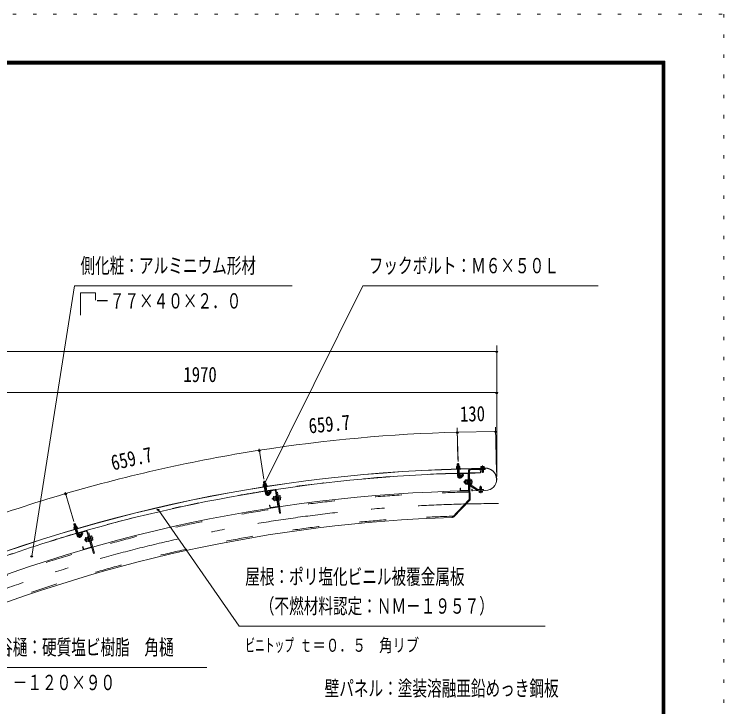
# Model space of a CAD drawing. Units: millimetres, scale not verified. Extents: x -34086 to 34091, y -14700 to 14700.
# Drawn here: x 25647 to 34091, y 6454 to 14700 of the extents above; entities that cross this region are included whole.
import ezdxf
from ezdxf.enums import TextEntityAlignment as Align

# ---------------------------------------------------------------- set-up
doc = ezdxf.new("R2010")
doc.units = ezdxf.units.MM
doc.header["$LTSCALE"] = 80
for name, pattern in [('USER2', [10, 4, -6]), ('USER3', [24, 12, -5, 2, -5]), ('USER4', [3, 0.5, -2.5])]:
    doc.linetypes.add(name, pattern=pattern)
for name, color, linetype, lineweight in [('0-6_2-02BOLD', 7, 'Continuous', 18), ('0-7_2-12HIDDEN', 3, 'USER2', 18), ('0-8_2-22CENTER', 3, 'USER3', 18), ('0-9_2-42THIN', 4, 'Continuous', 18), ('0-A_2-52DIM', 3, 'Continuous', 18), ('0-C_F-F1PAPER', 5, 'Continuous', 18), ('0-D_F-E_J_ADD', 5, 'USER4', 18)]:
    doc.layers.add(name, color=color, linetype=linetype, lineweight=lineweight)
doc.styles.add('ＭＳ ゴシック', font='')
doc.styles.get('ＭＳ ゴシック').set_extended_font_data('MS Gothic')

msp = doc.modelspace()

# ---------------------------------------------------------------- linework, layer by layer
at = {"layer": '0-6_2-02BOLD'}
for p, q in [((30952.3, 9296.89), (30908.56, 9295.71)), ((30908.56, 9295.71), (30908.7, 9290.46)), ((30952.43, 9291.64), (30908.7, 9290.46)), ((30910.37, 9290.51), (30910.52, 9284.91)), ((30919.9, 9311.76), (30920.32, 9296.03)), ((30940.46, 9314.07), (30939.69, 9342.59)), ((30940.1, 9312.3), (30940.53, 9296.57)), ((30947.1, 9314.25), (30950.21, 9312.57)), ((30950.21, 9312.57), (30950.63, 9296.84)), ((30950.77, 9291.59), (30950.92, 9285.99)), ((30952.3, 9296.89), (30952.43, 9291.64)), ((31088.11, 9292.87), (31251.52, 9296.14)), ((31088.11, 9292.87), (31088.14, 9291.12)), ((31251.56, 9294.39), (31088.14, 9291.12)), ((31193.17, 9290.58), (31193.81, 9238.08)), ((31199.1, 9300.69), (31242.84, 9301.56)), ((31199.1, 9300.69), (31199.2, 9295.09)), ((31203.54, 9314.78), (31200.52, 9312.96)), ((31200.52, 9312.96), (31200.76, 9300.73)), ((31210.73, 9287.97), (31210.61, 9293.57)), ((31210.62, 9313.16), (31210.86, 9300.93)), ((31230.82, 9313.56), (31231.07, 9301.33)), ((31231.72, 9288.39), (31231.61, 9293.99)), ((31242.84, 9301.56), (31242.95, 9295.97)), ((30950.92, 9285.99), (30910.52, 9284.91)), ((30922.43, 9202.87), (30920.27, 9283.42)), ((30941.95, 9258.19), (30920.96, 9257.62)), ((30943.42, 9203.43), (30941.26, 9283.98)), ((30949.48, 9222.53), (30949.96, 9198.74)), ((31043.04, 9235.61), (30960.46, 9233.95)), ((31043.15, 9230.01), (30960.57, 9228.36)), ((30970.75, 9184.35), (30994.82, 9209.75)), ((31048.86, 9224.52), (31052.61, 9036.96)), ((31053.62, 9266.62), (31060.54, 8920.89)), ((31064.81, 9266.85), (31071.83, 8916.48)), ((31071.68, 9273.99), (31249.44, 9277.54)), ((31211.45, 9251.93), (31210.95, 9276.77)), ((31211.45, 9251.93), (31232.44, 9252.35)), ((31211.45, 9251.93), (31215.02, 9248.5)), ((31229.01, 9248.78), (31215.02, 9248.5)), ((31229.01, 9248.78), (31232.44, 9252.35)), ((31232.44, 9252.35), (31231.94, 9277.2)), ((28613.91, 9129.73), (28616.82, 9133.73)), ((28613.91, 9129.73), (28634.65, 9132.99)), ((28618.33, 9101.56), (28613.91, 9129.73)), ((28616.82, 9133.73), (28630.65, 9135.9)), ((28630.65, 9135.9), (28634.65, 9132.99)), ((28639.07, 9104.81), (28634.65, 9132.99)), ((31008.12, 9143.89), (31002.98, 9138.54)), ((31003.32, 9121.04), (31002.98, 9138.54)), ((31008.12, 9143.89), (31015.12, 9144.03)), ((31008.12, 9143.89), (31008.68, 9115.9)), ((31014.95, 9152.08), (31017.31, 9156.34)), ((31017.31, 9156.34), (31037.61, 9156.75)), ((31017.57, 9143.21), (31037.88, 9143.62)), ((31045.14, 9130.63), (31038, 9137.49)), ((31038.14, 9130.49), (31045.28, 9123.63)), ((31044.54, 9160.38), (31050.15, 9160.48)), ((31044.54, 9160.38), (31045.74, 9100.88)), ((31054.94, 9200.84), (31066.13, 9201.07)), ((31072.54, 9160.94), (31066.94, 9160.82)), ((31072.54, 9160.94), (31073.73, 9101.44)), ((31089.41, 9157.79), (31072.61, 9157.45)), ((31089.68, 9144.65), (31072.87, 9144.32)), ((31091.94, 9153.62), (31089.41, 9157.79)), ((28611.76, 9100.53), (28609.01, 9098.31)), ((28609.01, 9098.31), (28611.45, 9082.76)), ((28653.84, 9084.1), (28610.61, 9077.32)), ((28645.64, 9105.84), (28611.76, 9100.53)), ((28612.27, 9077.58), (28613.13, 9072.04)), ((28653.06, 9078.31), (28613.13, 9072.04)), ((28618.99, 9099.87), (28621.43, 9084.33)), ((28635.49, 8992.22), (28622.99, 9071.82)), ((28647.74, 9049.58), (28626.99, 9046.33)), ((28638.95, 9103.01), (28641.39, 9087.47)), ((28656.24, 8995.47), (28643.74, 9075.07)), ((28652.19, 9083.84), (28653.06, 9078.31)), ((28653.02, 9089.29), (28653.84, 9084.1)), ((28750.89, 9040.18), (28669.2, 9027.93)), ((30958.36, 9058.88), (30958.83, 9035.08)), ((31018.09, 9116.95), (31038.4, 9117.36)), ((31045.69, 9103.33), (31038.69, 9103.19)), ((31045.74, 9100.88), (31051.33, 9101)), ((31158.77, 9030.94), (31065.25, 9090.62)), ((31073.73, 9101.44), (31068.13, 9101.34)), ((31164.79, 9040.38), (31071.27, 9100.06)), ((31090.2, 9118.39), (31073.39, 9118.06)), ((31094.79, 9045.86), (31093.04, 9045.82)), ((31093.04, 9045.82), (31093.36, 9030.07)), ((31094.79, 9045.86), (31095.11, 9030.11)), ((31190.51, 9073.67), (31187.08, 9070.1)), ((31208.07, 9070.52), (31187.08, 9070.1)), ((31187.08, 9070.1), (31187.69, 9039.66)), ((31190.51, 9073.67), (31204.5, 9073.95)), ((31208.07, 9070.52), (31204.5, 9073.95)), ((31208.08, 9070.52), (31208.68, 9040.08)), ((28659.78, 9015.19), (28663.32, 8991.65)), ((28751.72, 9034.64), (28670.03, 9022.39)), ((28685.78, 8980.05), (28706.4, 9008.34)), ((28733.77, 8953.73), (28735.55, 8958.27)), ((28735.55, 8958.27), (28755.64, 8961.28)), ((28762.41, 8963.34), (28755.49, 8962.3)), ((28755.49, 8962.3), (28763.59, 8908.3)), ((28758.08, 9029.93), (28785.91, 8844.41)), ((28762.05, 8965.76), (28767.59, 8966.59)), ((28763.63, 9030.77), (28804.53, 8758.01)), ((28767.16, 9007.22), (28778.23, 9008.89)), ((28778.23, 9008.89), (28815.6, 8759.68)), ((28789.74, 8969.92), (28784.2, 8969.08)), ((28808.83, 8955.98), (28792.2, 8953.48)), ((28809.92, 8965.15), (28816.46, 8921.54)), ((31047.13, 9031.25), (30964.54, 9029.59)), ((31047.24, 9025.65), (30964.65, 9023.99)), ((31256.85, 9029.84), (31098.68, 9026.68)), ((31256.88, 9028.1), (31098.71, 9024.93)), ((31178.6, 9008.69), (31178.35, 9020.92)), ((31181.69, 9006.98), (31178.6, 9008.69)), ((31215.98, 9007.67), (31181.69, 9006.98)), ((31188.7, 9008.89), (31188.45, 9021.12)), ((31208.9, 9009.3), (31208.66, 9021.53)), ((31220.43, 9021.76), (31220.31, 9027.36)), ((28728.04, 8944.73), (28723.63, 8938.77)), ((28726.22, 8921.46), (28723.63, 8938.77)), ((28726.22, 8921.46), (28732.2, 8917.04)), ((28728.04, 8944.73), (28734.96, 8945.77)), ((28728.04, 8944.73), (28732.2, 8917.04)), ((28732.2, 8917.04), (28739.11, 8918.08)), ((28737.5, 8945.28), (28757.59, 8948.3)), ((28741.4, 8919.3), (28761.48, 8922.31)), ((28766.46, 8936.34), (28758.5, 8942.23)), ((28759.54, 8935.3), (28767.5, 8929.42)), ((28770.51, 8909.34), (28763.59, 8908.3)), ((28812.73, 8930), (28796.1, 8927.5)), ((28814.67, 8917.01), (28798.05, 8914.51)), ((28816.46, 8921.54), (28814.67, 8917.01)), ((30856.64, 8708.68), (31060.54, 8920.89)), ((30874.62, 8711.22), (31071.83, 8916.48)), ((28689.62, 8854.03), (28684.08, 8853.2)), ((28684.08, 8853.2), (28687.61, 8829.66)), ((28689.62, 8854.03), (28693.15, 8830.5)), ((28781.2, 8838.04), (28699.52, 8825.79)), ((28782.03, 8832.5), (28700.34, 8820.25)), ((28815.6, 8759.68), (28804.53, 8758.01)), ((30866.55, 8718.98), (30874.62, 8711.22)), ((26355.49, 8623.05), (26375.65, 8628.94)), ((26355.49, 8623.05), (26357.87, 8627.39)), ((26363.5, 8595.67), (26355.49, 8623.05)), ((26357.87, 8627.39), (26371.31, 8631.32)), ((26371.31, 8631.32), (26375.65, 8628.94)), ((26383.66, 8601.57), (26375.65, 8628.94)), ((26357.12, 8593.81), (26354.68, 8591.25)), ((26354.68, 8591.25), (26359.1, 8576.15)), ((26390.04, 8603.44), (26357.12, 8593.81)), ((26399.49, 8587.97), (26357.5, 8575.68)), ((26357.5, 8575.68), (26358.97, 8570.65)), ((26360.57, 8571.11), (26362.14, 8565.74)), ((26364.38, 8594.09), (26368.79, 8578.99)), ((26394.57, 8489.45), (26371.95, 8566.78)), ((26399.35, 8547.91), (26379.19, 8542.02)), ((26383.77, 8599.76), (26388.19, 8584.66)), ((26414.72, 8495.33), (26392.11, 8572.68)), ((26502.85, 8551.84), (26423.42, 8529.19)), ((26504.39, 8546.45), (26424.95, 8523.81)), ((26511.31, 8542.6), (26562.74, 8362.19)), ((26516.69, 8544.14), (26592.3, 8278.9)), ((26415.71, 8515.35), (26422.24, 8492.46)), ((26446.01, 8483.85), (26462.82, 8514.55)), ((26492.46, 8454.25), (26488.85, 8447.76)), ((26493.64, 8430.93), (26488.85, 8447.76)), ((26492.46, 8454.25), (26499.19, 8456.17)), ((26492.46, 8454.25), (26500.13, 8427.32)), ((26496.98, 8463.91), (26498.17, 8468.64)), ((26498.17, 8468.64), (26517.7, 8474.2)), ((26501.77, 8456), (26521.3, 8461.57)), ((26524.16, 8477.11), (26517.42, 8475.2)), ((26517.42, 8475.2), (26532.39, 8422.69)), ((26531.64, 8450.86), (26522.98, 8455.67)), ((26523.21, 8521.25), (26533.99, 8524.32)), ((26523.48, 8479.47), (26528.87, 8481.01)), ((26524.9, 8448.94), (26533.56, 8444.13)), ((26550.41, 8487.15), (26545.02, 8485.61)), ((26550.41, 8487.15), (26566.72, 8429.93)), ((26567.53, 8488.41), (26551.36, 8483.8)), ((26571.13, 8475.78), (26554.96, 8471.17)), ((26578.33, 8450.52), (26562.16, 8445.91)), ((26571.03, 8485.02), (26567.53, 8488.41)), ((26571.03, 8485.02), (26583.12, 8442.61)), ((26493.64, 8430.93), (26500.13, 8427.32)), ((26500.13, 8427.32), (26506.86, 8429.24)), ((26508.97, 8430.74), (26528.51, 8436.31)), ((26539.12, 8424.61), (26532.39, 8422.69)), ((26566.72, 8429.93), (26561.33, 8428.39)), ((26466.01, 8359.36), (26472.53, 8336.47)), ((26558.89, 8355.27), (26479.45, 8332.62)), ((26560.42, 8349.88), (26480.99, 8327.24))]:
    msp.add_line(p, q, dxfattribs=at)
for points in [[(30947.1, 9314.25), (30912.81, 9313.33), (30909.81, 9311.49), (30910.23, 9295.75)], [(30918.7, 9342.02), (30922.1, 9345.61), (30936.1, 9345.99), (30939.69, 9342.59)], [(30919.46, 9313.51), (30918.7, 9342.02), (30939.69, 9342.59)], [(31071.45, 9285.19), (31249.21, 9288.74), (31249.44, 9277.54)], [(31203.54, 9314.78), (31237.83, 9315.47), (31240.93, 9313.76), (31241.17, 9301.54)], [(30955.08, 9222.65), (30955.56, 9198.85), (30949.96, 9198.74)], [(30955.5, 9198.79), (30979.58, 9224.2), (30994.82, 9209.75)], [(31003.32, 9121.04), (31008.68, 9115.9), (31015.67, 9116.04)], [(31014.95, 9152.08), (31015.84, 9107.99), (31018.35, 9103.81), (31038.66, 9104.22)], [(31044.59, 9157.92), (31037.59, 9157.78), (31038.69, 9103.19)], [(31091.94, 9153.62), (31092.82, 9109.53), (31090.47, 9105.26), (31073.66, 9104.93)], [(28653.02, 9089.29), (28609.8, 9082.5), (28610.61, 9077.32)], [(28645.64, 9105.84), (28648.94, 9104.57), (28651.38, 9089.03)], [(30958.36, 9058.88), (30952.76, 9058.76), (30953.23, 9034.97)], [(31168.7, 9039.28), (31233.18, 9040.57), (31233.4, 9029.37)], [(28665.32, 9016.02), (28668.86, 8992.48), (28663.32, 8991.65)], [(28668.81, 8992.42), (28689.42, 9020.71), (28706.4, 9008.34)], [(28733.77, 8953.73), (28740.31, 8910.12), (28743.35, 8906.31), (28763.43, 8909.32)], [(28762.05, 8965.76), (28770.87, 8906.92), (28776.41, 8907.75)], [(28789.74, 8969.92), (28798.56, 8911.07), (28793.03, 8910.24)], [(28809.92, 8965.15), (28806.88, 8968.97), (28790.25, 8966.47)], [(31220.43, 9021.76), (31176.69, 9020.89), (31176.57, 9026.49)], [(31215.98, 9007.67), (31219.01, 9009.5), (31218.76, 9021.73)], [(26399.49, 8587.97), (26400.96, 8582.92), (26358.97, 8570.65)], [(26399.36, 8582.46), (26400.93, 8577.08), (26362.14, 8565.74)], [(26390.04, 8603.44), (26393.47, 8602.6), (26397.89, 8587.5)], [(26421.1, 8516.89), (26427.63, 8494), (26422.24, 8492.46)], [(26427.59, 8493.93), (26444.39, 8524.63), (26462.82, 8514.55)], [(26496.98, 8463.91), (26509.07, 8421.5), (26512.57, 8418.11), (26532.1, 8423.68)], [(26523.48, 8479.47), (26539.79, 8422.25), (26545.18, 8423.79)], [(26533.99, 8524.32), (26603.07, 8281.97), (26592.3, 8278.9)], [(26583.12, 8442.61), (26581.93, 8437.89), (26565.77, 8433.28)], [(26466.01, 8359.36), (26460.62, 8357.83), (26467.15, 8334.94)]]:
    msp.add_lwpolyline(points, dxfattribs=at)
for centre, radius, start, end in [((31411.55, -8626.52), 17918.42, 90.69833, 114.33472), ((31411.55, -8626.52), 17916.67, 90.69833, 114.33472), ((30915.03, 9305.28), 8.11, 52.99149, 91.53772), ((30930.76, 9284.02), 29.79, 71.70639, 111.36684), ((30945.33, 9306.09), 8.11, 91.53772, 130.06915), ((31205.69, 9306.71), 8.11, 52.61456, 91.146), ((31221.28, 9285.35), 29.79, 71.31689, 110.97733), ((31236, 9307.32), 8.11, 91.146, 129.69225), ((31254.2, 9162.12), 134.05, 271.146, 91.146), ((31254.2, 9162.12), 132.3, 271.146, 91.146), ((31411.55, -8626.52), 17865.92, 91.57138, 98.8867), ((31411.55, -8626.52), 17865.92, 90.69833, 91.50403), ((30960.68, 9222.75), 11.2, 91.146, 181.146), ((30960.68, 9222.75), 5.6, 91.146, 181.146), ((31043.26, 9224.41), 11.2, 1.146, 91.146), ((31043.26, 9224.41), 5.6, 1.146, 91.146), ((31071.82, 9266.99), 18.2, 91.146, 181.146), ((31071.82, 9266.99), 7, 91.146, 181.146), ((30950.42, 9203.61), 28, 181.51164, 316.53772), ((30950.42, 9203.61), 7, 181.48558, 316.53772), ((31025.06, 9149.93), 10.07, 181.146, 221.87283), ((31052, 9130.77), 36.61, 160.12059, 202.17142), ((31081.92, 9151.07), 10.07, 320.41917, 1.146), ((31055.78, 9130.84), 36.61, 340.12061, 22.17142), ((28614.98, 9092.82), 8.11, 60.37416, 98.92039), ((28633.32, 9073.76), 29.79, 79.08907, 118.74951), ((28644.93, 9097.52), 8.11, 98.92039, 137.45183), ((28752.55, 9029.1), 11.2, 8.52867, 98.52867), ((31025.86, 9110.54), 10.07, 140.41917, 181.146), ((31047.02, 9036.85), 5.6, 271.146, 1.146), ((31047.02, 9036.85), 11.2, 271.146, 1.146), ((31075.04, 9105.96), 18.2, 181.146, 237.45593), ((31075.04, 9105.96), 7, 181.146, 237.45593), ((31082.71, 9111.67), 10.07, 1.146, 41.87283), ((31168.56, 9046.28), 7, 237.45593, 271.146), ((31411.55, -8626.52), 17655.92, 91.146, 114.19534), ((31411.55, -8626.52), 17865.92, 98.95406, 106.26938), ((28663.15, 8996.54), 28, 188.89432, 323.92039), ((28663.15, 8996.54), 7, 188.86824, 323.92039), ((28670.86, 9016.86), 11.2, 98.52867, 188.52867), ((28670.86, 9016.86), 5.6, 98.52867, 188.52867), ((28744.07, 8952.91), 10.07, 188.52867, 229.25551), ((28752.55, 9029.1), 5.6, 8.52867, 98.52867), ((28800.31, 8961.34), 10.07, 327.80185, 8.52867), ((28776.98, 8937.92), 36.61, 347.50327, 29.55408), ((30964.43, 9035.19), 11.2, 181.146, 271.146), ((30964.43, 9035.19), 5.6, 181.146, 271.146), ((31098.61, 9030.18), 5.25, 181.146, 271.146), ((31098.61, 9030.18), 3.5, 181.146, 271.146), ((31168.56, 9046.28), 18.2, 237.45593, 271.146), ((31183.53, 9015.13), 8.11, 271.146, 309.69225), ((31198.24, 9037.11), 29.79, 251.31689, 290.97733), ((31213.83, 9015.74), 8.11, 232.61456, 271.146), ((28773.24, 8937.36), 36.61, 167.50327, 209.55408), ((28749.92, 8913.94), 10.07, 147.80185, 188.52867), ((28806.16, 8922.37), 10.07, 8.52867, 49.25551), ((28698.68, 8831.33), 11.2, 188.52867, 278.52867), ((28698.68, 8831.33), 5.6, 188.52867, 278.52867), ((28780.38, 8843.58), 5.6, 278.52867, 8.52867), ((28780.38, 8843.58), 11.2, 278.52867, 8.52867), ((31411.55, -8626.52), 17344.08, 91.83345, 112.94801), ((26361.31, 8586.59), 8.11, 67.75682, 106.30305), ((26381.94, 8570.03), 29.79, 86.47173, 126.13219), ((26390.4, 8595.09), 8.11, 106.30305, 144.8345), ((26426.48, 8518.42), 11.2, 105.91135, 195.91135), ((26505.92, 8541.07), 11.2, 15.91135, 105.91135), ((26505.92, 8541.07), 5.6, 15.91135, 105.91135), ((31411.55, -8626.52), 17865.92, 106.33673, 113.65205), ((26421.45, 8497.29), 28, 196.27699, 331.30305), ((26421.45, 8497.29), 7, 196.25092, 331.30305), ((26426.48, 8518.42), 5.6, 105.91135, 195.91135), ((26507.3, 8464.41), 10.07, 195.91135, 236.63817), ((26538.24, 8452.74), 36.61, 174.88594, 216.93675), ((26541.87, 8453.78), 36.61, 354.88594, 36.93675), ((26562, 8480), 10.07, 335.18452, 15.91135), ((26572.8, 8442.11), 10.07, 15.91135, 56.63817), ((26518.11, 8426.51), 10.07, 155.18452, 195.91135), ((26557.35, 8360.66), 5.6, 285.91135, 15.91135), ((26557.35, 8360.66), 11.2, 285.91135, 15.91135), ((26477.92, 8338.01), 11.2, 195.91135, 285.91135), ((26477.92, 8338.01), 5.6, 195.91135, 285.91135)]:
    msp.add_arc(centre, radius, start, end, dxfattribs=at)
at = {"layer": '0-7_2-12HIDDEN'}
for radius, start, end in [(17867.67, 91.57138, 98.8867), (17867.67, 90.69833, 91.50404), (17641.22, 91.146, 114.19611), (17867.67, 98.95406, 106.26938), (17358.77, 91.78378, 112.98013), (17867.67, 106.33672, 113.65205)]:
    msp.add_arc((31411.55, -8626.52), radius, start, end, dxfattribs=at)
at = {"layer": '0-8_2-22CENTER'}
for p, q in [((30928.84, 9355.43), (30932.93, 9203.14)), ((31220.48, 9325.63), (31222.22, 9238.14)), ((30994.42, 9224.6), (30963.12, 9191.57)), ((28622.24, 9144.33), (28645.86, 8993.83)), ((31102.88, 9131.78), (30992.65, 9129.57)), ((31199.05, 8996.83), (31197.3, 9084.31)), ((28704.09, 9023.01), (28677.29, 8986.24)), ((28714.54, 8928.56), (28823.57, 8944.91)), ((26361.89, 8638.6), (26404.65, 8492.38)), ((26458.65, 8528.8), (26436.8, 8488.89)), ((26481.15, 8436.47), (26587.17, 8466.69))]:
    msp.add_line(p, q, dxfattribs=at)
for centre, radius, start, end in [((30950.42, 9203.61), 17.5, 181.5377, 316.5377), ((28663.15, 8996.54), 17.5, 188.92038, 323.92038), ((31411.55, -8626.52), 17500, 90, 114.75879), ((26421.45, 8497.29), 17.5, 196.30305, 331.30305)]:
    msp.add_arc(centre, radius, start, end, dxfattribs=at)
at = {"layer": '0-9_2-42THIN'}
for p, q in [((30922.26, 9313.59), (30921.42, 9344.89)), ((30937.66, 9313.99), (30936.82, 9345.31)), ((31213.41, 9293.63), (31213.53, 9288.03)), ((31228.81, 9293.93), (31228.92, 9288.34)), ((30921.09, 9252.77), (30923.76, 9257.7)), ((30923.76, 9257.7), (30923.07, 9283.49)), ((31213.75, 9276.83), (31214.3, 9249.19)), ((31229.15, 9277.14), (31229.7, 9249.5)), ((28621.09, 9101.99), (28616.23, 9132.94)), ((28636.31, 9104.38), (28631.45, 9135.32)), ((31015.18, 9140.53), (31004.69, 9140.32)), ((31015.61, 9119.54), (31005.11, 9119.33)), ((28629.76, 9046.76), (28625.76, 9072.25)), ((28627.75, 9041.53), (28629.76, 9046.76)), ((31190.49, 9039.72), (31189.82, 9072.96)), ((31205.89, 9040.03), (31205.22, 9073.27)), ((28735.48, 8942.31), (28725.1, 8940.76)), ((28738.59, 8921.55), (28728.21, 8919.99)), ((26366.19, 8596.46), (26357.39, 8626.52)), ((26380.97, 8600.78), (26372.18, 8630.84)), ((26381.88, 8542.8), (26374.64, 8567.57)), ((26380.56, 8537.36), (26381.88, 8542.8)), ((26396.67, 8547.13), (26389.42, 8571.89)), ((26400.71, 8543.25), (26396.67, 8547.13)), ((26500.15, 8452.8), (26490.05, 8449.92)), ((26505.91, 8432.61), (26495.81, 8429.73))]:
    msp.add_line(p, q, dxfattribs=at)
for points in [[(30942.09, 9253.34), (30939.16, 9258.11), (30938.46, 9283.91)], [(28648.5, 9044.79), (28644.98, 9049.15), (28640.98, 9074.64)]]:
    msp.add_lwpolyline(points, dxfattribs=at)
at = {"layer": '0-A_2-52DIM'}
for p, q in [((26365.75, 11465.9), (25856.15, 8247.72)), ((28955.75, 11465.9), (26365.75, 11465.9)), ((29795.75, 11465.9), (28629.88, 9116.94)), ((32595.74, 11465.9), (29795.75, 11465.9)), ((31388.25, 9197.12), (31388.25, 10755.45)), ((31388.25, 10685.45), (16443.25, 10685.45)), ((31402.25, 10685.45), (31374.25, 10685.45)), ((16443.25, 10195.45), (31388.25, 10195.45)), ((31402.25, 10195.45), (31374.25, 10195.45)), ((30932.96, 9723.53), (30904.96, 9723.53)), ((30927.81, 9399.86), (30917.91, 9776.02)), ((30918.52, 9740.02), (30928.29, 9375.94)), ((30918.96, 9723.53), (31374.49, 9732.65)), ((31388.49, 9732.65), (31360.49, 9732.65)), ((31386.59, 9246.56), (31373.44, 9785.14)), ((31374.49, 9732.65), (31375.94, 9778.94)), ((28579.14, 9508.11), (28551.14, 9508.11)), ((28619.06, 9164.6), (28562.58, 9524.41)), ((28643.88, 9116.94), (28615.88, 9116.94)), ((26272.51, 8992.03), (26244.51, 8992.03)), ((26253.89, 9007.86), (26356.13, 8658.29)), ((27373.1, 8804.41), (27345.1, 8804.41)), ((28325.75, 7412.9), (27359.1, 8804.41)), ((25870.15, 8247.72), (25842.15, 8247.72)), ((28325.75, 7412.9), (31965.75, 7412.9)), ((25385.75, 6922.9), (27940.76, 6922.9))]:
    msp.add_line(p, q, dxfattribs=at)
msp.add_lwpolyline([(26435.75, 11115.9), (26435.75, 11383.92), (26616.05, 11383.92), (26616.05, 11293.77)], dxfattribs=at)
for centre, radius, start, end in [((31388.25, 10685.45), 14, 180, 0), ((31388.25, 10195.45), 14, 180, 0), ((31411.58, -8626.63), 18356.77, 91.53778, 98.92041), ((30918.96, 9723.53), 14, 180, 0), ((31374.49, 9732.65), 14, 180, 0), ((31411.59, -8626.64), 18356.79, 98.92041, 106.30302), ((28565.14, 9508.11), 14, 180, 0), ((28629.88, 9116.94), 14, 180, 0), ((31411.54, -8626.48), 18356.62, 106.30302, 113.68571), ((26258.51, 8992.03), 14, 180, 0), ((27359.1, 8804.41), 14, 180, 0), ((25856.15, 8247.72), 14, 180, 0)]:
    msp.add_arc(centre, radius, start, end, dxfattribs=at)
at = {"layer": '0-C_F-F1PAPER'}
for p, q in [((-6789.13, 14140), (33390.86, 14140)), ((-6785.63, 14136.5), (33387.36, 14136.5)), ((-6782.13, 14133), (33383.86, 14133)), ((-6778.63, 14129.5), (33380.36, 14129.5)), ((-6775.13, 14126), (33376.86, 14126)), ((-6771.63, 14122.5), (33373.36, 14122.5)), ((-6768.13, 14119), (33369.86, 14119)), ((-6764.63, 14115.5), (33366.37, 14115.5)), ((-6761.13, 14112), (33362.86, 14112)), ((-6757.63, 14108.5), (33359.36, 14108.5)), ((-6754.13, 14105), (33355.86, 14105)), ((33355.86, -13965), (33355.86, 14105)), ((33369.86, -13979), (33369.86, 14119)), ((33376.86, -13986), (33376.86, 14126)), ((33383.86, -13993), (33383.86, 14133)), ((33390.86, -14000), (33390.86, 14140))]:
    msp.add_line(p, q, dxfattribs=at)
for points in [[(-6785.63, -13996.5), (33387.36, -13996.5), (33387.36, 14136.5)], [(-6778.63, -13989.5), (33380.36, -13989.5), (33380.36, 14129.5)], [(-6771.63, -13982.5), (33373.36, -13982.5), (33373.36, 14122.5)], [(-6764.63, -13975.5), (33366.37, -13975.5), (33366.37, 14115.5)], [(-6761.13, -13972), (33362.86, -13972), (33362.86, 14112)], [(-6757.63, -13968.5), (33359.36, -13968.5), (33359.36, 14108.5)]]:
    msp.add_lwpolyline(points, dxfattribs=at)
at = {"layer": '0-D_F-E_J_ADD'}
msp.add_line((34090.87, 14700), (34090.87, -14700), dxfattribs=at)
msp.add_lwpolyline([(-7489.13, -14700), (-7489.13, 14700), (34090.87, 14700)], dxfattribs=at)

# ---------------------------------------------------------------- texts
at = {"layer": '0-A_2-52DIM', "color": 7, "style": 'ＭＳ ゴシック'}
for s, height, width, p in [('側化粧：アルミニウム形材', 182.3, 0.7, (26435.75, 11560.78)), ('フックボルト：Ｍ６×５０Ｌ', 182.3, 0.7, (29865.75, 11560.78)), ('\u3000－７７×４０×２．０', 182.3, 0.7, (26435.75, 11140.77)), ('1970', 182.3, 0.8, (27660.48, 10265.45)), ('屋根：ポリ塩化ビニル被覆金属板', 182.3, 0.7, (28395.75, 7857.77)), ('\u3000（不燃材料認定：ＮＭ－１９５７）', 182.3, 0.7, (28395.75, 7507.78)), ('谷樋：硬質塩ビ樹脂\u3000角樋', 182.3, 0.7, (25455.75, 7017.77)), ('ビニトップ ', 155, 0.55, (28395.75, 7062.9)), ('ｔ＝０．５\u3000角リブ', 155, 0.75, (29038.74, 7062.9)), ('\u3000－１２０×９０', 182.3, 0.7, (25455.75, 6597.77)), ('壁パネル：塗装溶融亜鉛めっき鋼板', 182.3, 0.7, (29340.75, 6527.78))]:
    msp.add_text(s, height=height, dxfattribs=dict(at, width=width)).set_placement(p, align=Align.BOTTOM_LEFT)
at = {"layer": '0-A_2-52DIM', "color": 7, "style": 'ＭＳ ゴシック', "width": 0.8}
for s, rotation, p in [('130', 1.146, (30954.39, 9794.26)), ('659.7', 5.229, (29163.24, 9653.81)), ('659.7', 12.612, (26832.94, 9213.37))]:
    msp.add_text(s, height=182.3, rotation=rotation, dxfattribs=at).set_placement(p, align=Align.BOTTOM_LEFT)

doc.saveas('drawing.dxf')
